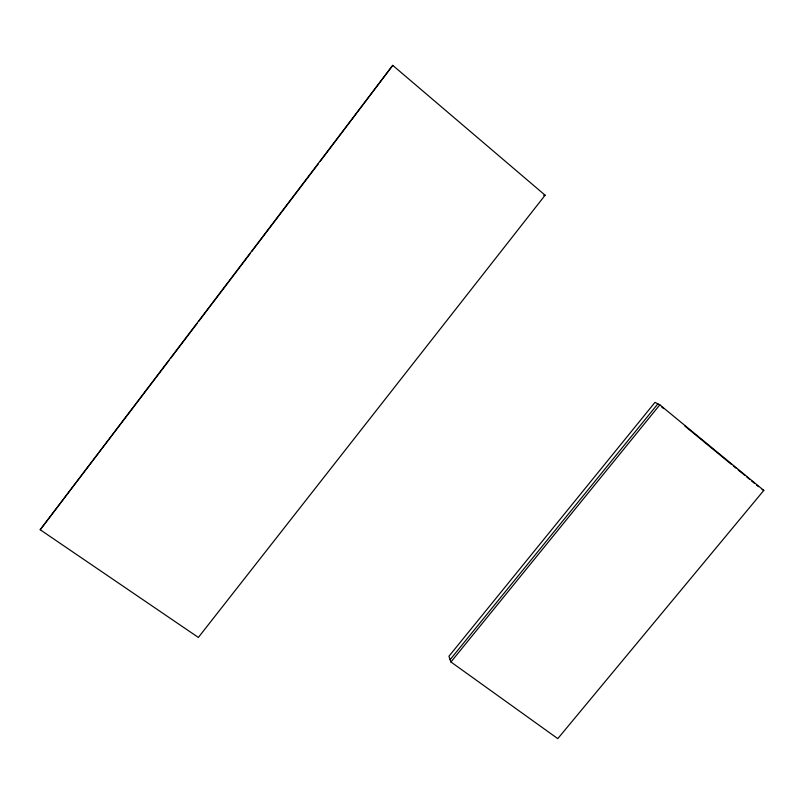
<?xml version="1.0" encoding="UTF-8"?>
<svg xmlns="http://www.w3.org/2000/svg" width="804" height="804" viewBox="0 0 804 804"><rect width="100%" height="100%" fill="white"/><g stroke="black" fill="none" stroke-linecap="round" stroke-linejoin="round"><path stroke-width="1.21" d="M392.744 65.365L40.2 529.746L198.367 637.441L545.112 195.201L392.744 65.365L320.002 161.584M168.971 360.524L40.2 529.746M170.488 358.524L197.05 323.53M198.568 321.53L250.175 253.561M251.692 251.562L318.484 163.584M450.119 659.682L657.863 403.839M450.933 661.983L659.813 404.824L763.8 490.42L557.785 738.635L450.933 661.983L448.923 656.275L654.969 402.382L659.813 404.824M543.705 195.342L545.112 195.201M762.172 489.475L763.8 490.42M661.732 407.025L663.662 408.613M684.938 426.13L731.369 464.33M733.308 465.928L736.213 468.31M738.142 469.908L744.916 475.476M746.846 477.073L749.75 479.455M751.69 481.053L754.584 483.435M756.524 485.033L758.453 486.621"/></g></svg>
